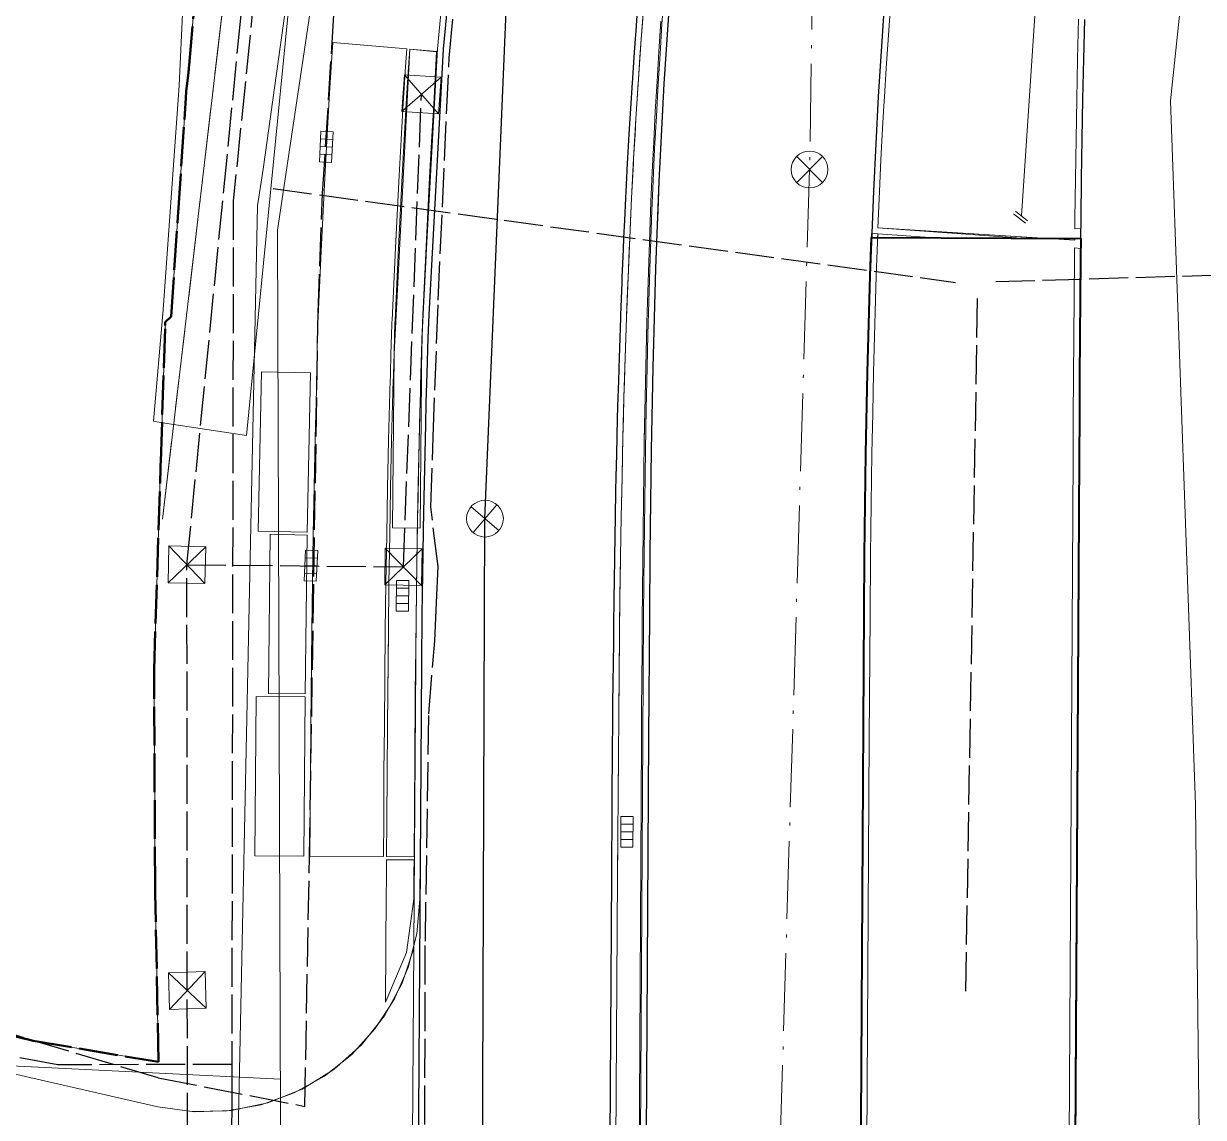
# Model space of a CAD drawing. Header units: metres. Extents: x 105014 to 106600, y 111320 to 118425.
# Drawn here: x 105880.33 to 105918.86, y 115381.66 to 115417.36 of the extents above; entities that cross this region are included whole.
import ezdxf

# ---------------------------------------------------------------- set-up
doc = ezdxf.new("R2010")
doc.units = ezdxf.units.M
doc.linetypes.add('DASHDOT', pattern=[3.556, 2.54, -0.508, 0, -0.508])
doc.linetypes.add('DASHED', pattern=[1.524, 1.27, -0.254])
for name, color, linetype, lineweight in [('00-BASE-LIMITE', 7, 'DASHED', 50), ('00-BASE-UE', 42, 'DASHED', 25), ('10-PAV-BOCACALLE', 9, 'CONTINUOUS', 13), ('10-PAV-CALZADA-BRT', 12, 'CONTINUOUS', 30), ('10-PAV-CALZADA-MIXTA', 8, 'CONTINUOUS', 30), ('10-PAV-CICLORUTA', 76, 'CONTINUOUS', 18), ('10-PAV-ESTACION-TM', 1, 'CONTINUOUS', 40), ('10-PAV-SARDINEL', 252, 'CONTINUOUS', 13), ('20-EP-ZONA-DURA', 253, 'CONTINUOUS', 13), ('20-EP-ZONA-VERDE', 84, 'CONTINUOUS', 13), ('30-RED-ENEL-NODOS', 11, 'CONTINUOUS', 13), ('30-RED-ENEL-PROY', 1, 'DASHED', 25), ('30-RED-ETB-EXIST', 145, 'CONTINUOUS', 13), ('30-RED-ETB-PROY', 5, 'DASHED', 25), ('30-RED-VANTI-EXIST', 52, 'CONTINUOUS', 13), ('30-RED-VANTI-PROY', 2, 'DASHED', 25), ('30-RED-VANTI-RETIRO', 8, 'DASHDOT', 13), ('35-RH-ACUE-DOMICILIARIA', 152, 'CONTINUOUS', 9), ('35-RH-ACUE-MENOR-EXIST', 151, 'CONTINUOUS', 13), ('35-RH-ACUE-MENOR-PROY', 5, 'DASHED', 25), ('35-RH-PLUV-COLECTOR', 96, 'CONTINUOUS', 30), ('35-RH-PLUV-NODOS', 94, 'CONTINUOUS', 13), ('35-RH-PLUV-RETIRO', 8, 'DASHDOT', 13), ('35-RH-SUDS-ZONAS', 92, 'CONTINUOUS', 20), ('60-PREDIAL-LOTE', 42, 'CONTINUOUS', 13)]:
    doc.layers.add(name, color=color, linetype=linetype, lineweight=lineweight)

# ---------------------------------------------------------------- blocks, each defined once
blk = doc.blocks.new('CAJA_ENEL')
for p, q in [((-0.6, -0.6), (0.6, 0.6)), ((-0.6, 0.6), (0.6, -0.6))]:
    blk.add_line(p, q)
blk.add_lwpolyline([(-0.6, -0.6), (0.6, -0.6), (0.6, 0.6), (-0.6, 0.6)], close=True)
blk = doc.blocks.new('SUMIDERO')
for p, q in [((-0.25, -0.2), (-0.25, 0.2)), ((0, -0.2), (0, 0.2)), ((0.25, -0.2), (0.25, 0.2))]:
    blk.add_line(p, q)
blk.add_lwpolyline([(-0.5, -0.2), (0.5, -0.2), (0.5, 0.2), (-0.5, 0.2)], close=True)
blk = doc.blocks.new('POZO_PLUV')
for p, q in [((-0.42, -0.42), (0.42, 0.42)), ((-0.42, 0.42), (0.42, -0.42))]:
    blk.add_line(p, q)
blk.add_circle((0, 0), 0.6)

msp = doc.modelspace()

# ---------------------------------------------------------------- linework, layer by layer
at = {"layer": '00-BASE-LIMITE'}
msp.add_lwpolyline([(105875.2951, 115385.4061), (105880.5207, 115384.1885), (105880.6499, 115384.1583), (105884.7363, 115383.4647), (105884.6341, 115388.9701), (105884.6339, 115388.9779), (105884.6313, 115389.1166), (105884.6293, 115389.2207), (105884.5937, 115395.9819), (105884.5931, 115396.1307), (105884.593, 115396.1341), (105884.5923, 115396.2521), (105884.8063, 115402.8605), (105884.8069, 115402.8775), (105884.8083, 115402.9199), (105884.8089, 115402.9389), (105884.8135, 115403.0777), (105884.957, 115407.509), (105884.9575, 115407.5259), (105884.9603, 115407.6111), (105885.1489, 115407.8015), (105885.3691, 115411.0671), (105885.3773, 115411.1883), (105885.6303, 115414.9405), (105885.6437, 115415.1409), (105885.7165, 115415.7631), (105885.7176, 115415.7728), (105885.7184, 115415.7802), (105885.7187, 115415.7827), (105885.7191, 115415.7867), (105885.7235, 115415.8241), (105885.7259, 115415.8287), (105885.7327, 115415.9109), (105885.7405, 115416.0017), (105886.3933, 115423.7754)], dxfattribs=at)
at = {"layer": '00-BASE-UE'}
msp.add_lwpolyline([(105875.2951, 115385.4061), (105880.5207, 115384.1885), (105880.6499, 115384.1583), (105884.7363, 115383.4647), (105884.6341, 115388.9701), (105884.6339, 115388.9779), (105884.6313, 115389.1167), (105884.6293, 115389.2207), (105884.5937, 115395.9819), (105884.5931, 115396.1307), (105884.5931, 115396.1341), (105884.5923, 115396.2521), (105884.8063, 115402.8605), (105884.8069, 115402.8775), (105884.8083, 115402.9199), (105884.8089, 115402.9389), (105884.8135, 115403.0777), (105884.9571, 115407.5091), (105884.9575, 115407.5259), (105884.9603, 115407.6111), (105885.1489, 115407.8015), (105885.3691, 115411.0671), (105885.3773, 115411.1883), (105885.6303, 115414.9405), (105885.6437, 115415.1409), (105885.7165, 115415.7631), (105885.7177, 115415.7729), (105885.7187, 115415.7815), (105885.7191, 115415.7867), (105885.7235, 115415.8241), (105885.7259, 115415.8287), (105885.7327, 115415.9109), (105885.7405, 115416.0017), (105886.3933, 115423.7755)], dxfattribs=at)
at = {"layer": '10-PAV-BOCACALLE'}
msp.add_lwpolyline([(105875.0185, 115384.2214), (105884.7173, 115382.0057), (105885.8424, 115381.8433), (105886.9789, 115381.8652), (105888.0968, 115382.0708), (105889.1668, 115382.4545), (105890.1605, 115383.0064), (105891.0519, 115383.7119), (105891.8172, 115384.5523), (105892.4365, 115385.5055), (105892.8934, 115386.5463), (105893.1757, 115387.6474), (105893.2761, 115388.7797), (105893.2773, 115388.9421), (105893.2905, 115390.8998), (105893.3027, 115392.7153), (105893.3141, 115394.2029), (105893.3201, 115394.9467), (105893.3216, 115395.1273), (105893.3219, 115395.1641), (105893.3361, 115396.6617), (105893.3527, 115398.0834), (105893.1303, 115365.5034)], dxfattribs=at)
at = {"layer": '10-PAV-CALZADA-BRT'}
for points in [[(105914.7154, 115450.1905), (105912.2142, 115441.4661), (105910.2982, 115432.5947), (105908.9761, 115423.6157), (105908.6865, 115420.8119), (105908.4319, 115417.7765), (105908.2457, 115414.9805), (105908.0865, 115411.8917), (105907.9797, 115409.1339), (105907.8913, 115405.9701), (105907.8401, 115403.3289), (105907.7973, 115400.0159), (105907.7801, 115398.0259), (105907.7541, 115394.0309), (105907.0287, 115269.0051)], [(105900.0287, 115269.0457), (105900.7541, 115394.0717), (105900.7803, 115398.0765), (105900.7977, 115400.0865), (105900.8411, 115403.4395), (105900.8931, 115406.1307), (105900.9835, 115409.3643), (105901.0933, 115412.2023), (105901.2577, 115415.3909), (105901.4513, 115418.2965), (105901.7167, 115421.4615), (105902.0209, 115424.4047), (105903.5739, 115434.7275), (105905.8732, 115444.91)], [(105913.8109, 115231.4601), (105914.8075, 115403.2329), (105914.8151, 115404.5235), (105914.8231, 115405.8149), (105914.8321, 115407.1095), (105914.8423, 115408.4039), (105914.8545, 115409.6997), (105914.8687, 115410.9967), (105914.8859, 115412.2947), (105914.9061, 115413.5939), (105914.9299, 115414.8943), (105914.9579, 115416.1959), (105914.9903, 115417.4987)]]:
    msp.add_lwpolyline(points, dxfattribs=at)
at = {"layer": '10-PAV-CALZADA-MIXTA'}
for points in [[(105893.1303, 115365.5034), (105893.3527, 115398.0834), (105893.3609, 115398.7083), (105893.3628, 115398.8479), (105893.3631, 115398.8645), (105893.3636, 115398.902), (105893.3637, 115398.9095), (105893.3645, 115398.9581), (105893.3653, 115399.0061), (105893.3659, 115399.0535), (105893.3667, 115399.1001), (105893.3675, 115399.1461), (105893.3681, 115399.1913), (105893.3689, 115399.2359), (105893.3695, 115399.2799), (105893.3703, 115399.3231), (105893.3709, 115399.3657), (105893.3715, 115399.4077), (105893.3721, 115399.4491), (105893.3729, 115399.4897), (105893.3735, 115399.5297), (105893.3741, 115399.5693), (105893.3747, 115399.6081), (105893.3753, 115399.6463), (105893.3759, 115399.6837), (105893.3765, 115399.7207), (105893.3771, 115399.7571), (105893.3777, 115399.7929), (105893.3781, 115399.8281), (105893.3787, 115399.8627), (105893.3793, 115399.8969), (105893.3799, 115399.9303), (105893.3803, 115399.9633), (105893.3809, 115399.9955), (105893.3813, 115400.0273), (105893.3819, 115400.0587), (105893.3823, 115400.0895), (105893.3829, 115400.1197), (105893.3833, 115400.1493), (105893.3837, 115400.1783), (105893.3843, 115400.2071), (105893.3847, 115400.2351), (105893.3851, 115400.2627), (105893.3855, 115400.2899), (105893.3859, 115400.3165), (105893.3863, 115400.3427), (105893.3867, 115400.3683), (105893.3871, 115400.3935), (105893.3875, 115400.4181), (105893.3879, 115400.4423), (105893.3883, 115400.4661), (105893.3887, 115400.4895), (105893.3891, 115400.5123), (105893.3893, 115400.5347), (105893.3897, 115400.5567), (105893.3901, 115400.5783), (105893.3905, 115400.5995), (105893.3907, 115400.6201), (105893.3911, 115400.6405), (105893.3915, 115400.6603), (105893.3917, 115400.6799), (105893.3921, 115400.6989), (105893.3923, 115400.7177), (105893.3927, 115400.7359), (105893.3929, 115400.7539), (105893.3931, 115400.7715), (105893.3935, 115400.7887), (105893.3937, 115400.8055), (105893.3939, 115400.8219), (105893.3943, 115400.8381), (105893.3945, 115400.8539), (105893.3947, 115400.8693), (105893.3951, 115400.8845), (105893.3953, 115400.8993), (105893.3955, 115400.9137), (105893.3957, 115400.9279), (105893.3959, 115400.9417), (105893.3961, 115400.9551), (105893.3963, 115400.9685), (105893.3965, 115400.9813), (105893.3967, 115400.9941), (105893.3969, 115401.0063), (105893.3973, 115401.0185), (105893.3973, 115401.0303), (105893.3975, 115401.0419), (105893.3977, 115401.0531), (105893.3979, 115401.0641), (105893.3981, 115401.0751), (105893.3983, 115401.0855), (105893.3985, 115401.0959), (105893.3987, 115401.1061), (105893.3987, 115401.1159), (105893.3989, 115401.1255), (105893.3991, 115401.1349), (105893.3993, 115401.1441), (105893.3995, 115401.1531), (105893.3995, 115401.1621), (105893.3999, 115401.1791), (105893.4002, 115401.1955), (105893.4004, 115401.2111), (105893.4006, 115401.2263), (105893.4008, 115401.2407), (105893.401, 115401.2549), (105893.4012, 115401.2683), (105893.4015, 115401.2813), (105893.4017, 115401.2939), (105893.4019, 115401.3063), (105893.4021, 115401.3183), (105893.4023, 115401.3301), (105893.4025, 115401.3417), (105893.4029, 115401.3643), (105893.4032, 115401.3813), (105893.4037, 115401.4091), (105893.4661, 115404.2743), (105893.4849, 115404.9919), (105893.5117, 115405.9373), (105893.5463, 115407.1005), (105893.5745, 115407.8483), (105894.0487, 115416.5213), (105894.8695, 115425.1667)], [(105900.3873, 115417.9613), (105900.3236, 115417.1188), (105900.3047, 115416.8619), (105900.2634, 115416.276), (105900.2146, 115415.5641), (105900.206, 115415.433), (105900.1523, 115414.5897), (105900.1323, 115414.2657), (105900.1017, 115413.7463), (105900.0573, 115412.9669), (105900.0486, 115412.8068), (105899.9995, 115411.8671), (105899.9894, 115411.6679), (105899.954, 115410.9272), (105899.9283, 115410.3683), (105899.9118, 115409.9871), (105899.8734, 115409.0687), (105899.8673, 115408.9126), (105899.8267, 115407.838), (105899.8242, 115407.7687), (105899.79, 115406.7632), (105899.7805, 115406.4685), (105899.7568, 115405.6883), (105899.7418, 115405.1683), (105899.7237, 115404.4939), (105899.7078, 115403.8677), (105899.6944, 115403.2993), (105899.6782, 115402.5671), (105899.6687, 115402.1047), (105899.6528, 115401.2665), (105899.641, 115400.6113), (105899.6304, 115399.9659), (105899.6174, 115399.1178), (105899.611, 115398.6651), (105899.5976, 115397.6243), (105899.5945, 115397.3643), (105899.5826, 115396.2802), (105899.5805, 115396.0635), (105899.57, 115394.9361), (105899.5686, 115394.7625), (105899.5583, 115393.4617), (105899.5492, 115392.2476), (105899.5486, 115392.1609), (105899.54, 115390.8599), (105899.5378, 115390.5341), (105899.5313, 115389.5591), (105898.8606, 115282.6539)]]:
    msp.add_lwpolyline(points, dxfattribs=at)
at = {"layer": '10-PAV-CICLORUTA'}
msp.add_lwpolyline([(105892.8479, 115416.5375), (105892.8063, 115415.9459), (105892.7305, 115414.7633), (105892.6605, 115413.5815), (105892.5953, 115412.4001), (105892.4763, 115410.0397), (105892.3655, 115407.6827), (105892.3621, 115407.6091), (105892.3605, 115407.5723), (105892.3589, 115407.5411), (105892.3491, 115407.2101), (105892.3301, 115406.5721), (105892.3111, 115405.9343), (105892.3017, 115405.6155), (105892.2969, 115405.4559), (105892.2945, 115405.3763), (105892.2933, 115405.3273), (105892.2533, 115403.7649), (105892.2193, 115402.2055), (105892.1905, 115400.6489), (105892.1663, 115399.0953), (105892.1461, 115397.5447), (105892.1155, 115394.4521), (105892.1033, 115392.9091), (105892.0929, 115391.3723), (105892.0851, 115390.1689), (105889.6851, 115390.1845), (105889.6929, 115391.3887), (105889.7035, 115392.9273), (105889.7155, 115394.4743), (105889.7463, 115397.5765), (105889.7665, 115399.1333), (105889.7909, 115400.6941), (105889.8199, 115402.2589), (105889.8541, 115403.8275), (105889.8943, 115405.4001), (105889.8949, 115405.4247), (105889.8953, 115405.4429), (105889.8973, 115405.5347), (105889.9009, 115405.6975), (105889.9079, 115406.0231), (105889.9217, 115406.6745), (105889.9357, 115407.3259), (105889.9427, 115407.6515), (105889.9495, 115407.7997), (105890.0605, 115410.1619), (105890.1803, 115412.5355), (105890.2459, 115413.7263), (105890.3165, 115414.9195), (105890.3935, 115416.1155), (105890.4371, 115416.7405), (105892.8479, 115416.5375)], close=True, dxfattribs=at)
at = {"layer": '10-PAV-ESTACION-TM'}
msp.add_lwpolyline([(105913.9229, 115250.7441), (105907.024, 115250.7839), (105906.9229, 115250.7845), (105907.0057, 115252.779), (105907.0011, 115253.4905), (105906.9873, 115259.0227), (105906.9955, 115262.3445), (105907.0287, 115269.0051), (105907.5099, 115351.9379), (105907.7973, 115400.0159), (105907.8401, 115403.3289), (105907.8913, 115405.9701), (105907.9797, 115409.1339), (105908.0239, 115410.3752), (105914.8615, 115410.3412), (105914.8545, 115409.6997), (105914.8423, 115408.4039), (105914.8321, 115407.1095), (105914.8231, 115405.8149), (105914.8151, 115404.5235), (105914.8075, 115403.2329), (105914.0795, 115277.7651), (105913.9229, 115250.7441)], close=True, dxfattribs=at)
at = {"layer": '10-PAV-SARDINEL'}
for points in [[(105892.9303, 115365.5048), (105893.1527, 115398.0854), (105893.1609, 115398.711), (105893.1628, 115398.8511), (105893.1631, 115398.8677), (105893.1636, 115398.9047), (105893.1637, 115398.9125), (105893.1645, 115398.9614), (105893.1653, 115399.009), (105893.1659, 115399.0565), (105893.1667, 115399.1036), (105893.1675, 115399.1492), (105893.1681, 115399.1945), (105893.1689, 115399.2391), (105893.1695, 115399.2831), (105893.1703, 115399.3264), (105893.1709, 115399.3686), (105893.1715, 115399.4106), (105893.1721, 115399.4525), (105893.1729, 115399.4932), (105893.1735, 115399.5327), (105893.1741, 115399.5724), (105893.1747, 115399.6112), (105893.1753, 115399.6495), (105893.1759, 115399.6869), (105893.1765, 115399.724), (105893.1771, 115399.7605), (105893.1777, 115399.7958), (105893.1781, 115399.831), (105893.1787, 115399.8662), (105893.1793, 115399.9005), (105893.1799, 115399.9333), (105893.1803, 115399.9664), (105893.1809, 115399.9986), (105893.1813, 115400.0305), (105893.1819, 115400.0619), (105893.1823, 115400.0928), (105893.1829, 115400.1231), (105893.1833, 115400.1521), (105893.1837, 115400.1818), (105893.1843, 115400.2107), (105893.1847, 115400.238), (105893.1851, 115400.2656), (105893.1855, 115400.2929), (105893.1859, 115400.3196), (105893.1863, 115400.3458), (105893.1867, 115400.3715), (105893.1871, 115400.3968), (105893.1875, 115400.4214), (105893.1879, 115400.4457), (105893.1883, 115400.4695), (105893.1887, 115400.493), (105893.1891, 115400.515), (105893.1893, 115400.5374), (105893.1897, 115400.5604), (105893.1901, 115400.5821), (105893.1905, 115400.6024), (105893.1907, 115400.623), (105893.1911, 115400.6445), (105893.1915, 115400.6633), (105893.1917, 115400.683), (105893.1921, 115400.7021), (105893.1923, 115400.721), (105893.1927, 115400.7394), (105893.1929, 115400.7562), (105893.1932, 115400.775), (105893.1935, 115400.7922), (105893.1937, 115400.8079), (105893.194, 115400.8256), (105893.1943, 115400.8418), (105893.1945, 115400.8565), (105893.1948, 115400.8733), (105893.1951, 115400.8885), (105893.1953, 115400.9021), (105893.1955, 115400.9165), (105893.1957, 115400.9308), (105893.1959, 115400.9447), (105893.1961, 115400.9581), (105893.1963, 115400.9716), (105893.1965, 115400.9844), (105893.1967, 115400.9973), (105893.197, 115401.0113), (105893.1973, 115401.0221), (105893.1973, 115401.032), (105893.1975, 115401.0454), (105893.1977, 115401.0567), (105893.1979, 115401.0677), (105893.1981, 115401.0788), (105893.1983, 115401.0893), (105893.1985, 115401.0998), (105893.1987, 115401.11), (105893.1987, 115401.118), (105893.1989, 115401.1298), (105893.1991, 115401.1392), (105893.1993, 115401.1485), (105893.1995, 115401.1575), (105893.1995, 115401.1621), (105893.1996, 115401.1668), (105893.2, 115401.1833), (105893.2002, 115401.1987), (105893.2004, 115401.2137), (105893.2006, 115401.229), (105893.2008, 115401.2435), (105893.201, 115401.2578), (105893.2013, 115401.2721), (105893.2016, 115401.2852), (105893.2017, 115401.2971), (105893.2019, 115401.3096), (105893.2021, 115401.3217), (105893.2023, 115401.3335), (105893.2025, 115401.3452), (105893.2029, 115401.3678), (105893.2032, 115401.3849), (105893.2037, 115401.4131), (105893.2662, 115404.2791), (105893.285, 115404.9974), (105893.3118, 115405.9431), (105893.3464, 115407.1072), (105893.3747, 115407.8575), (105893.849, 115416.5322), (105893.8496, 115416.5402), (105894.6704, 115425.1856)], [(105894.8695, 115425.1667), (105894.0487, 115416.5213), (105893.5745, 115407.8483), (105893.5463, 115407.1005), (105893.5117, 115405.9373), (105893.4849, 115404.9919), (105893.4661, 115404.2743), (105893.4037, 115401.4091), (105893.4032, 115401.3813), (105893.4029, 115401.3643), (105893.4025, 115401.3417), (105893.4023, 115401.3301), (105893.4021, 115401.3183), (105893.4019, 115401.3063), (105893.4017, 115401.2939), (105893.4015, 115401.2813), (105893.4012, 115401.2683), (105893.401, 115401.2549), (105893.4008, 115401.2407), (105893.4006, 115401.2263), (105893.4004, 115401.2111), (105893.4002, 115401.1955), (105893.3999, 115401.1791), (105893.3995, 115401.1621), (105893.3995, 115401.1531), (105893.3993, 115401.1441), (105893.3991, 115401.1349), (105893.3989, 115401.1255), (105893.3987, 115401.1159), (105893.3987, 115401.1061), (105893.3985, 115401.0959), (105893.3983, 115401.0855), (105893.3981, 115401.0751), (105893.3979, 115401.0641), (105893.3977, 115401.0531), (105893.3975, 115401.0419), (105893.3973, 115401.0303), (105893.3973, 115401.0185), (105893.3969, 115401.0063), (105893.3967, 115400.9941), (105893.3965, 115400.9813), (105893.3963, 115400.9685), (105893.3961, 115400.9551), (105893.3959, 115400.9417), (105893.3957, 115400.9279), (105893.3955, 115400.9137), (105893.3953, 115400.8993), (105893.3951, 115400.8845), (105893.3947, 115400.8693), (105893.3945, 115400.8539), (105893.3943, 115400.8381), (105893.3939, 115400.8219), (105893.3937, 115400.8055), (105893.3935, 115400.7887), (105893.3931, 115400.7715), (105893.3929, 115400.7539), (105893.3927, 115400.7359), (105893.3923, 115400.7177), (105893.3921, 115400.6989), (105893.3917, 115400.6799), (105893.3915, 115400.6603), (105893.3911, 115400.6405), (105893.3907, 115400.6201), (105893.3905, 115400.5995), (105893.3901, 115400.5783), (105893.3897, 115400.5567), (105893.3893, 115400.5347), (105893.3891, 115400.5123), (105893.3887, 115400.4895), (105893.3883, 115400.4661), (105893.3879, 115400.4423), (105893.3875, 115400.4181), (105893.3871, 115400.3935), (105893.3867, 115400.3683), (105893.3863, 115400.3427), (105893.3859, 115400.3165), (105893.3855, 115400.2899), (105893.3851, 115400.2627), (105893.3847, 115400.2351), (105893.3843, 115400.2071), (105893.3837, 115400.1783), (105893.3833, 115400.1493), (105893.3829, 115400.1197), (105893.3823, 115400.0895), (105893.3819, 115400.0587), (105893.3813, 115400.0273), (105893.3809, 115399.9955), (105893.3803, 115399.9633), (105893.3799, 115399.9303), (105893.3793, 115399.8969), (105893.3787, 115399.8627), (105893.3781, 115399.8281), (105893.3777, 115399.7929), (105893.3771, 115399.7571), (105893.3765, 115399.7207), (105893.3759, 115399.6837), (105893.3753, 115399.6463), (105893.3747, 115399.6081), (105893.3741, 115399.5693), (105893.3735, 115399.5297), (105893.3729, 115399.4897), (105893.3721, 115399.4491), (105893.3715, 115399.4077), (105893.3709, 115399.3657), (105893.3703, 115399.3231), (105893.3695, 115399.2799), (105893.3689, 115399.2359), (105893.3681, 115399.1913), (105893.3675, 115399.1461), (105893.3667, 115399.1001), (105893.3659, 115399.0535), (105893.3653, 115399.0061), (105893.3645, 115398.9581), (105893.3637, 115398.9095), (105893.3636, 115398.902), (105893.3631, 115398.8645), (105893.3628, 115398.8479), (105893.3609, 115398.7083), (105893.3527, 115398.0834), (105893.1303, 115365.5034)], [(105899.8287, 115269.0469), (105900.5541, 115394.073), (105900.5803, 115398.078), (105900.5977, 115400.0885), (105900.617, 115401.7656), (105900.6411, 115403.4427), (105900.6647, 115404.789), (105900.6932, 115406.1353), (105900.7197, 115407.214), (105900.7499, 115408.2925), (105900.7836, 115409.371), (105900.8166, 115410.3178), (105900.8533, 115411.2645), (105900.8935, 115412.2112), (105900.9433, 115413.2752), (105900.9981, 115414.3391), (105901.0581, 115415.4027), (105901.1176, 115416.3726), (105901.1822, 115417.3421), (105901.2519, 115418.3114)], [(105901.4513, 115418.2965), (105901.3817, 115417.3283), (105901.3172, 115416.3598), (105901.2577, 115415.3909), (105901.1978, 115414.3283), (105901.143, 115413.2654), (105901.0933, 115412.2023), (105901.0531, 115411.2564), (105901.0165, 115410.3104), (105900.9835, 115409.3643), (105900.9498, 115408.2865), (105900.9196, 115407.2087), (105900.8931, 115406.1307), (105900.8647, 115404.7851), (105900.8411, 115403.4395), (105900.817, 115401.763), (105900.7977, 115400.0865), (105900.7803, 115398.0765), (105900.7541, 115394.0717), (105900.0287, 115269.0457)], [(105898.8606, 115282.6539), (105899.5313, 115389.5591), (105899.5378, 115390.5341), (105899.54, 115390.8599), (105899.5486, 115392.1609), (105899.5492, 115392.2476), (105899.5583, 115393.4617), (105899.5686, 115394.7625), (105899.57, 115394.9361), (105899.5805, 115396.0635), (105899.5826, 115396.2802), (105899.5945, 115397.3643), (105899.5976, 115397.6243), (105899.611, 115398.6651), (105899.6174, 115399.1178), (105899.6304, 115399.9659), (105899.641, 115400.6113), (105899.6528, 115401.2665), (105899.6687, 115402.1047), (105899.6782, 115402.5671), (105899.6944, 115403.2993), (105899.7078, 115403.8677), (105899.7237, 115404.4939), (105899.7418, 115405.1683), (105899.7568, 115405.6883), (105899.7805, 115406.4685), (105899.79, 115406.7632), (105899.8242, 115407.7687), (105899.8267, 115407.838), (105899.8673, 115408.9126), (105899.8734, 115409.0687), (105899.9118, 115409.9871), (105899.9283, 115410.3683), (105899.954, 115410.9272), (105899.9894, 115411.6679), (105899.9995, 115411.8671), (105900.0486, 115412.8068), (105900.0573, 115412.9669), (105900.1017, 115413.7463), (105900.1323, 115414.2657), (105900.1523, 115414.5897), (105900.206, 115415.433), (105900.2146, 115415.5641), (105900.2634, 115416.276), (105900.3047, 115416.8619), (105900.3236, 115417.1188), (105900.3873, 115417.9613)], [(105900.5867, 115417.946), (105900.5231, 115417.1039), (105900.5042, 115416.8475), (105900.4629, 115416.2621), (105900.4142, 115415.5507), (105900.4056, 115415.4201), (105900.3519, 115414.5772), (105900.332, 115414.2537), (105900.3014, 115413.7347), (105900.257, 115412.9558), (105900.2483, 115412.7962), (105900.1992, 115411.8569), (105900.1892, 115411.6581), (105900.1538, 115410.9179), (105900.1281, 115410.3594), (105900.1116, 115409.9786), (105900.0732, 115409.0606), (105900.0672, 115408.9049), (105900.0266, 115407.8306), (105900.0241, 115407.7617), (105899.9899, 115406.7566), (105899.9804, 115406.4623), (105899.9567, 115405.6824), (105899.9417, 115405.1627), (105899.9236, 115404.4887), (105899.9077, 115403.8628), (105899.8944, 115403.2948), (105899.8782, 115402.5629), (105899.8687, 115402.1008), (105899.8528, 115401.2628), (105899.841, 115400.6079), (105899.8304, 115399.9627), (105899.8174, 115399.1149), (105899.811, 115398.6624), (105899.7976, 115397.6218), (105899.7945, 115397.362), (105899.7826, 115396.2782), (105899.7805, 115396.0616), (105899.77, 115394.9344), (105899.7686, 115394.7609), (105899.7583, 115393.4602), (105899.7492, 115392.2462), (105899.7486, 115392.1596), (105899.74, 115390.8586), (105899.7378, 115390.5328), (105899.7313, 115389.5578), (105899.0606, 115282.6526)], [(105907.0287, 115269.0051), (105907.7541, 115394.0309), (105907.7801, 115398.0259), (105907.7973, 115400.0159), (105907.8163, 115401.6724), (105907.8401, 115403.3289), (105907.8633, 115404.6495), (105907.8913, 115405.9701), (105907.9315, 115407.5521), (105907.9797, 115409.1339), (105908.0292, 115410.513), (105908.2289, 115410.4985), (105908.1796, 115409.1273), (105908.1314, 115407.5465), (105908.0913, 115405.9655), (105908.0633, 115404.6457), (105908.0401, 115403.3257), (105908.0163, 115401.6698), (105907.9973, 115400.0139), (105907.9801, 115398.0244), (105907.9541, 115394.0297), (105907.2287, 115269.004)]]:
    msp.add_lwpolyline(points, dxfattribs=at)
msp.add_lwpolyline([(105914.8075, 115403.2329), (105913.9228, 115250.7441), (105913.7228, 115250.7453), (105914.6075, 115403.2341), (105914.6151, 115404.5247), (105914.6231, 115405.8162), (105914.6321, 115407.111), (105914.6423, 115408.4057), (105914.6545, 115409.7018), (105914.6581, 115410.0349), (105914.858, 115410.0205), (105914.8545, 115409.6997), (105914.8423, 115408.4039), (105914.8321, 115407.1095), (105914.8231, 115405.8149), (105914.8151, 115404.5235), (105914.8075, 115403.2329)], close=True, dxfattribs=at)
at = {"layer": '20-EP-ZONA-DURA'}
for points in [[(105894.667, 115425.1494), (105893.8496, 115416.5402), (105893.849, 115416.5322), (105893.8437, 115416.4537), (105892.9475, 115416.5291), (105892.9061, 115415.9391), (105892.8303, 115414.7571), (105892.7603, 115413.5757), (105892.6953, 115412.3949), (105892.5763, 115410.0349), (105892.4655, 115407.6781), (105892.4621, 115407.6045), (105892.4603, 115407.5677), (105892.4595, 115407.5493), (105892.4591, 115407.5407), (105892.4585, 115407.5257), (105892.4491, 115407.2071), (105892.4301, 115406.5693), (105892.4111, 115405.9313), (105892.4015, 115405.6125), (105892.3967, 115405.4529), (105892.3945, 115405.3735), (105892.3931, 115405.3247), (105892.3533, 115403.7625), (105892.3193, 115402.2035), (105892.2905, 115400.6473), (105892.2663, 115399.0939), (105892.2461, 115397.5435), (105892.2374, 115396.6742), (105892.2353, 115396.5734), (105892.2153, 115394.4513), (105892.2035, 115392.9083), (105892.1927, 115391.3715), (105892.1851, 115390.1683), (105893.0851, 115390.1625), (105893.0951, 115391.7171), (105893.1075, 115393.4795), (105893.1225, 115395.2499), (105893.137, 115396.5578), (105893.1381, 115396.656), (105893.1468, 115397.2155), (105893.0783, 115387.1788), (105892.6925, 115386.0323), (105892.115, 115384.9694), (105891.3632, 115384.0217), (105890.4595, 115383.2177), (105889.4308, 115382.5812), (105888.3079, 115382.1314), (105887.1244, 115381.8815), (105885.9154, 115381.8392), (105884.7173, 115382.0057), (105875.0184, 115384.2214)], [(105875.2951, 115385.4061), (105880.5207, 115384.1885), (105880.6499, 115384.1583), (105884.7363, 115383.4647), (105884.6341, 115388.9701), (105884.6339, 115388.9779), (105884.6313, 115389.1166), (105884.6293, 115389.2207), (105884.5937, 115395.9819), (105884.5931, 115396.1307), (105884.593, 115396.1341), (105884.5923, 115396.2521), (105884.8063, 115402.8605), (105884.8069, 115402.8775), (105884.8083, 115402.9199), (105884.8089, 115402.9389), (105884.8135, 115403.0777), (105884.957, 115407.509), (105884.9575, 115407.5259), (105884.9603, 115407.6111), (105885.1489, 115407.8015), (105885.3691, 115411.0671), (105885.3773, 115411.1883), (105885.6303, 115414.9405), (105885.6437, 115415.1409), (105885.7165, 115415.7631), (105885.7176, 115415.7728), (105885.7186, 115415.7815), (105885.7191, 115415.7867), (105885.7235, 115415.8241), (105885.7259, 115415.8287), (105885.7327, 115415.9109), (105885.7405, 115416.0017), (105886.3933, 115423.7754)], [(105901.2519, 115418.3114), (105901.1822, 115417.3421), (105901.1176, 115416.3726), (105901.0581, 115415.4027), (105900.9981, 115414.3391), (105900.9433, 115413.2752), (105900.8935, 115412.2112), (105900.8533, 115411.2645), (105900.8166, 115410.3178), (105900.7836, 115409.371), (105900.7499, 115408.2925), (105900.7197, 115407.214), (105900.6932, 115406.1353), (105900.6647, 115404.789), (105900.6411, 115403.4427), (105900.617, 115401.7656), (105900.5977, 115400.0885), (105900.5803, 115398.078), (105900.5541, 115394.073), (105899.8287, 115269.0469)], [(105914.7904, 115417.5041), (105914.758, 115416.2006), (105914.7299, 115414.8983), (105914.7061, 115413.5973), (105914.6859, 115412.2976), (105914.6687, 115410.9991), (105914.665, 115410.6582), (105914.8651, 115410.6689), (105914.8615, 115410.3412), (105914.6615, 115410.3434), (105914.6609, 115410.2894), (105908.2372, 115410.6985), (105908.2372, 115410.6985), (105908.2863, 115411.8829), (105908.3344, 115412.9118), (105908.3875, 115413.9404), (105908.4289, 115414.6758), (105908.4454, 115414.9688), (105908.5025, 115415.9001), (105908.5645, 115416.831), (105908.6314, 115417.7616)], [(105899.8235, 115269.0095), (105900.5129, 115393.9881), (105900.5183, 115394.9561), (105900.5239, 115395.9247), (105900.5299, 115396.8941), (105900.5367, 115397.8643), (105900.5443, 115398.8373), (105900.5529, 115399.8095), (105900.5629, 115400.7825), (105900.5743, 115401.7563), (105900.5875, 115402.7311), (105900.6027, 115403.7065), (105900.613, 115404.2859), (105900.6131, 115404.2893), (105900.6201, 115404.6827), (105900.6401, 115405.6597), (105900.6625, 115406.6375), (105900.6877, 115407.6161), (105900.7161, 115408.5953), (105900.7477, 115409.5755), (105900.7831, 115410.5561), (105900.8219, 115411.5375), (105900.8649, 115412.5195), (105900.9119, 115413.5023), (105900.9635, 115414.4855), (105901.0197, 115415.4695), (105901.0809, 115416.4539), (105901.1471, 115417.4387)]]:
    msp.add_lwpolyline(points, dxfattribs=at)
for points in [[(105889.9079, 115406.0231), (105889.9009, 115405.6975), (105889.8973, 115405.5347), (105889.8953, 115405.4429), (105889.8949, 115405.4247), (105889.8943, 115405.4001), (105889.8541, 115403.8275), (105889.8199, 115402.2589), (105889.7909, 115400.6941), (105889.7665, 115399.1333), (105889.7463, 115397.5765), (105889.7155, 115394.4743), (105889.7035, 115392.9273), (105889.6929, 115391.3887), (105889.6851, 115390.1845), (105892.0851, 115390.1689), (105892.0929, 115391.3723), (105892.1033, 115392.9091), (105892.1155, 115394.4521), (105892.1461, 115397.5447), (105892.1663, 115399.0953), (105892.1905, 115400.6489), (105892.2193, 115402.2055), (105892.2533, 115403.7649), (105892.2933, 115405.3273), (105892.2945, 115405.3763), (105892.2969, 115405.4559), (105892.3017, 115405.6155), (105892.3111, 115405.9343), (105892.3301, 115406.5721), (105892.3491, 115407.2101), (105892.3589, 115407.5411), (105892.3605, 115407.5723), (105892.3621, 115407.6091), (105892.3655, 115407.6827), (105892.4763, 115410.0397), (105892.5953, 115412.4001), (105892.6605, 115413.5815), (105892.7305, 115414.7633), (105892.8063, 115415.9459), (105892.8479, 115416.5375), (105890.4371, 115416.7405), (105890.3935, 115416.1155), (105890.3165, 115414.9195), (105890.2459, 115413.7263), (105890.1803, 115412.5355), (105890.0605, 115410.1619), (105889.9495, 115407.7997), (105889.9427, 115407.6515), (105889.9357, 115407.3259), (105889.9217, 115406.6745), (105889.9079, 115406.0231)], [(105908.2372, 115410.6985), (105913.7617, 115410.3467), (105913.0682, 115410.3501), (105908.2372, 115410.6985)], [(105908.2289, 115410.4985), (105910.081, 115410.365), (105908.2244, 115410.3742), (105908.2289, 115410.4985)], [(105889.7065, 115405.9605), (105888.1067, 115405.9953), (105887.9933, 115400.7965), (105889.5921, 115400.7617), (105889.7065, 115405.9605)], [(105889.5899, 115400.6617), (105888.3861, 115400.6921), (105888.3257, 115395.4923), (105889.5255, 115395.4783), (105889.5899, 115400.6617)], [(105889.5243, 115395.3785), (105887.9245, 115395.3971), (105887.8857, 115390.1973), (105889.4851, 115390.1855), (105889.5243, 115395.3785)], [(105892.1775, 115388.9557), (105892.1553, 115385.4125), (105892.8357, 115387.0368), (105893.0763, 115388.7813), (105893.0813, 115389.5591), (105893.0815, 115389.6007), (105893.0817, 115389.6281), (105893.0823, 115389.7381), (105893.0837, 115389.9579), (105893.0845, 115390.0627), (105892.1845, 115390.0685), (105892.1829, 115389.8375), (105892.1817, 115389.6457), (105892.1817, 115389.6217), (105892.1815, 115389.6097), (105892.1813, 115389.5735), (105892.1799, 115389.3677), (105892.1775, 115388.9557)]]:
    msp.add_lwpolyline(points, close=True, dxfattribs=at)
at = {"layer": '20-EP-ZONA-VERDE'}
for points in [[(105899.0605, 115282.6527), (105899.7313, 115389.5577), (105899.7395, 115390.8587), (105899.7483, 115392.1595), (105899.7575, 115393.4603), (105899.7681, 115394.7607), (105899.7803, 115396.0613), (105899.7943, 115397.3619), (105899.8107, 115398.6623), (105899.8299, 115399.9627), (105899.8521, 115401.2629), (105899.8779, 115402.5629), (105899.9075, 115403.8629), (105899.9415, 115405.1625), (105899.9801, 115406.4621), (105900.0237, 115407.7615), (105900.0729, 115409.0607), (105900.1279, 115410.3595), (105900.1891, 115411.6579), (105900.2569, 115412.9559), (105900.3317, 115414.2537), (105900.4139, 115415.5507), (105900.5039, 115416.8473), (105900.6019, 115418.1433)], [(105901.1471, 115417.4387), (105901.0809, 115416.4539), (105901.0197, 115415.4695), (105900.9635, 115414.4855), (105900.9119, 115413.5023), (105900.8649, 115412.5195), (105900.8219, 115411.5375), (105900.7831, 115410.5561), (105900.7477, 115409.5755), (105900.7161, 115408.5953), (105900.6877, 115407.6161), (105900.6625, 115406.6375), (105900.6401, 115405.6597), (105900.6201, 115404.6827), (105900.6027, 115403.7065), (105900.5875, 115402.7311), (105900.5743, 115401.7563), (105900.5629, 115400.7825), (105900.5529, 115399.8095), (105900.5443, 115398.8373), (105900.5367, 115397.8643), (105900.5299, 115396.8941), (105900.5239, 115395.9247), (105900.5183, 115394.9561), (105900.5129, 115393.9881), (105899.8235, 115269.0095)]]:
    msp.add_lwpolyline(points, dxfattribs=at)
for points in [[(105893.8437, 115416.4537), (105893.8385, 115416.3829), (105893.7491, 115415.0333), (105893.6679, 115413.6833), (105893.5933, 115412.3331), (105893.4579, 115409.6327), (105893.3945, 115408.2821), (105893.3631, 115407.6071), (105893.3591, 115407.5227), (105893.3579, 115407.4931), (105893.3569, 115407.4609), (105893.3541, 115407.3703), (105893.3435, 115407.0083), (105893.3219, 115406.2845), (105893.3005, 115405.5605), (105893.2951, 115405.3795), (105893.2941, 115405.3481), (105893.2931, 115405.3111), (105893.2917, 115405.2553), (105893.2859, 115405.0321), (105893.2625, 115404.1385), (105893.2225, 115402.3541), (105893.1893, 115400.5729), (105893.1619, 115398.7947), (105893.1225, 115395.2499), (105893.1075, 115393.4795), (105893.0951, 115391.7171), (105893.0851, 115390.1625), (105892.1851, 115390.1683), (105892.1927, 115391.3715), (105892.2035, 115392.9083), (105892.2153, 115394.4513), (105892.2461, 115397.5435), (105892.2663, 115399.0939), (105892.2905, 115400.6473), (105892.3193, 115402.2035), (105892.3533, 115403.7625), (105892.3931, 115405.3247), (105892.3945, 115405.3735), (105892.3967, 115405.4529), (105892.4015, 115405.6125), (105892.4111, 115405.9313), (105892.4301, 115406.5693), (105892.4491, 115407.2071), (105892.4585, 115407.5257), (105892.4591, 115407.5407), (105892.4595, 115407.5493), (105892.4603, 115407.5677), (105892.4621, 115407.6045), (105892.4655, 115407.6781), (105892.5763, 115410.0349), (105892.6953, 115412.3949), (105892.7603, 115413.5757), (105892.8303, 115414.7571), (105892.9061, 115415.9391), (105892.9475, 115416.5291), (105893.8437, 115416.4537)], [(105889.7065, 115405.9605), (105889.5921, 115400.7617), (105887.9933, 115400.7965), (105888.1067, 115405.9953), (105889.7065, 115405.9605)], [(105889.5899, 115400.6617), (105889.5255, 115395.4783), (105888.3257, 115395.4923), (105888.3861, 115400.6921), (105889.5899, 115400.6617)], [(105889.5243, 115395.3785), (105889.4851, 115390.1855), (105887.8857, 115390.1973), (105887.9245, 115395.3971), (105889.5243, 115395.3785)], [(105893.0845, 115390.0627), (105893.0837, 115389.9579), (105893.0823, 115389.7381), (105893.0817, 115389.6281), (105893.0815, 115389.6007), (105893.0813, 115389.5591), (105893.0763, 115388.7813), (105892.8367, 115387.0401), (105892.1553, 115385.4125), (105892.1775, 115388.9557), (105892.1799, 115389.3677), (105892.1813, 115389.5735), (105892.1815, 115389.6097), (105892.1817, 115389.6217), (105892.1817, 115389.6457), (105892.1829, 115389.8375), (105892.1845, 115390.0685), (105893.0845, 115390.0627)]]:
    msp.add_lwpolyline(points, close=True, dxfattribs=at)
at = {"layer": '30-RED-ENEL-PROY'}
for points in [[(105885.6667, 115399.6963), (105889.3157, 115436.6987)], [(105892.7361, 115399.6255), (105893.3249, 115415.0509)], [(105885.6799, 115385.7977), (105885.6667, 115399.6963)], [(105885.6667, 115399.6963), (105892.7361, 115399.6255)], [(105885.6991, 115350.7099), (105885.6799, 115385.7977)]]:
    msp.add_lwpolyline(points, dxfattribs=at)
at = {"layer": '30-RED-ETB-EXIST'}
msp.add_lwpolyline([(105887.504, 115313.452), (105887.588, 115313.451), (105887.648, 115317.981), (105887.598, 115320.21), (105887.35, 115366.894), (105887.092, 115369.081), (105887.976, 115411.406), (105888.159, 115412.609), (105892.488, 115443.685), (105892.818, 115444.837), (105900.423, 115476.221), (105900.643, 115476.776)], dxfattribs=at)
at = {"layer": '30-RED-ETB-PROY'}
for points in [[(105888.482, 115411.979), (105910.769, 115408.908)], [(105912.089, 115408.942), (105929.929, 115409.458), (105930.53, 115409.602)], [(105911.104, 115385.779), (105911.496, 115408.613)]]:
    msp.add_lwpolyline(points, dxfattribs=at)
at = {"layer": '30-RED-VANTI-EXIST'}
msp.add_lwpolyline([(105884.8681, 115401.1835), (105888.3891, 115431.0171), (105891.7464, 115443.4318)], dxfattribs=at)
at = {"layer": '30-RED-VANTI-PROY'}
for points in [[(105865.9807, 115388.5569), (105884.7327, 115382.9501), (105889.5209, 115382.0143), (105889.6683, 115390.1703), (105889.9509, 115407.9143), (105890.0977, 115411.8139), (105890.5227, 115418.4951), (105890.9825, 115423.4233), (105891.8959, 115430.7739), (105892.9783, 115437.5253), (105894.1967, 115442.0116)], [(105893.7122, 115403.8699), (105893.8731, 115408.3273), (105894.2313, 115416.2389), (105894.6669, 115420.7833)], [(105893.8175, 115398.4683), (105893.8719, 115399.6397), (105893.6295, 115401.5809), (105893.7122, 115403.8699)], [(105917.5417, 115123.941), (105916.7185, 115127.8957), (105913.9367, 115139.8295), (105911.0203, 115146.8769), (105905.9989, 115167.2451), (105901.2981, 115187.0023), (105897.5613, 115205.6705), (105896.0761, 115224.6097), (105893.3489, 115239.2529), (105892.7579, 115266.8445), (105892.8311, 115282.5725), (105893.0011, 115303.3881), (105893.6941, 115327.2397), (105893.6679, 115330.3719), (105893.2749, 115333.8931), (105893.3815, 115366.1849), (105893.4535, 115387.4077), (105893.5703, 115394.8243), (105893.7589, 115397.2075), (105893.8175, 115398.4683)]]:
    msp.add_lwpolyline(points, dxfattribs=at)
at = {"layer": '30-RED-VANTI-RETIRO'}
msp.add_lwpolyline([(105884.8681, 115401.1835), (105888.3891, 115431.0171), (105891.7464, 115443.4318)], dxfattribs=at)
at = {"layer": '35-RH-ACUE-DOMICILIARIA'}
for points in [[(105912.9228, 115411.0801), (105913.9279, 115426.1016), (105930.2233, 115424.7152)], [(105912.6622, 115411.1521), (105913.0571, 115410.8455)], [(105912.7253, 115411.2335), (105913.1202, 115410.9268)]]:
    msp.add_lwpolyline(points, dxfattribs=at)
at = {"layer": '35-RH-ACUE-MENOR-EXIST'}
for points in [[(105999.62, 115533.4), (105988.4114, 115522.3028), (105976.48, 115510.49), (105959.98, 115494.42), (105942.62, 115476.88), (105940.463, 115474.2515), (105930.68, 115462.33), (105924.46, 115449.02), (105921.67, 115440.22), (105919.14, 115427.68), (105917.79, 115414.84), (105918.61, 115391.86), (105919.08, 115349.85), (105919.42, 115331.08), (105919.8, 115285.79)], [(105889.2242, 115323.4573), (105889.3995, 115326.7862), (105886.4593, 115326.8379), (105886.5269, 115349.4153), (105888.8251, 115352.4895), (105888.62, 115410.62), (105892.47, 115436.33), (105898.55, 115459.01), (105902.92, 115471.05), (105913.9461, 115487.0648), (105918.48, 115493.65)], [(105660.2916, 115436.1236), (105879.9341, 115383.3357), (105888.715, 115382.9029)]]:
    msp.add_lwpolyline(points, dxfattribs=at)
at = {"layer": '35-RH-ACUE-MENOR-PROY'}
for points in [[(105954.3794, 115536.6488), (105940.9485, 115523.1859), (105936.8901, 115519.211), (105927.3869, 115509.903), (105915.853, 115494.075), (105914.6328, 115492.4006), (105913.9418, 115491.4483), (105914.0825, 115490.4843), (105913.3591, 115489.2328), (105912.7235, 115488.132), (105906.5015, 115477.3738), (105905.7723, 115476.1129), (105905.3142, 115475.1035), (105895.0532, 115452.9274), (105891.8707, 115446.0509), (105888.4958, 115424.5631), (105887.1809, 115411.5743), (105887.1303, 115383.3838), (105887.1283, 115382.2776), (105887.1193, 115377.2379)], [(105887.1303, 115383.3838), (105881.456, 115383.3734), (105875.0838, 115384.5014)]]:
    msp.add_lwpolyline(points, dxfattribs=at)
at = {"layer": '35-RH-PLUV-COLECTOR'}
for points in [[(105895.4014, 115401.2001), (105896.3686, 115424.2532)], [(105895.4014, 115401.2001), (105896.3686, 115424.2532)], [(105895.1519, 115332.8881), (105895.4014, 115401.2001)], [(105895.1519, 115332.8881), (105895.4014, 115401.2001)]]:
    msp.add_lwpolyline(points, dxfattribs=at)
at = {"layer": '35-RH-PLUV-RETIRO'}
msp.add_lwpolyline([(105911.151, 115454.7768), (105906.3456, 115434.3271), (105906.0026, 115412.5967), (105904.999, 115379.376)], dxfattribs=at)
at = {"layer": '35-RH-SUDS-ZONAS'}
msp.add_lwpolyline([(105893.2831, 115400.8881), (105892.3822, 115400.897), (105892.43, 115406.5691), (105892.9474, 115416.529), (105893.813, 115416.4339), (105893.3434, 115407.0083), (105893.2831, 115400.8881)], close=True, dxfattribs=at)
at = {"layer": '60-PREDIAL-LOTE'}
msp.add_lwpolyline([(105891.7162, 115445.5145), (105887.6086, 115403.9168), (105884.809, 115404.3415), (105884.5734, 115404.3772), (105884.889, 115408.0112), (105885.4095, 115415.3387), (105885.8938, 115425.6175), (105887.9769, 115435.1643), (105888.339, 115436.8238), (105889.878, 115442.6941), (105891.5394, 115449.0313)], dxfattribs=at)

# ---------------------------------------------------------------- block references
at = {"layer": '30-RED-ENEL-NODOS'}
for p, rotation in [((105893.3248, 115415.0508), 86), ((105885.6666, 115399.6963), 88.7), ((105892.7361, 115399.6254), 89.1), ((105885.6799, 115385.7976), 91.9)]:
    msp.add_blockref('CAJA_ENEL', p, dxfattribs=dict(at, rotation=rotation))
at = {"layer": '35-RH-PLUV-NODOS'}
for name, p, rotation in [('SUMIDERO', (105890.2176, 115413.3377), 87.3), ('SUMIDERO', (105890.2176, 115413.3377), 87.3), ('POZO_PLUV', (105895.4014, 115401.2001), 275), ('POZO_PLUV', (105895.4014, 115401.2001), 275), ('SUMIDERO', (105889.7151, 115399.6655), 87.3), ('SUMIDERO', (105892.7077, 115398.6839), 269.5), ('SUMIDERO', (105892.7077, 115398.6839), 269.5), ('SUMIDERO', (105892.7077, 115398.6839), 269.5), ('SUMIDERO', (105900.0377, 115390.9777), 269.5), ('SUMIDERO', (105900.0377, 115390.9777), 269.5), ('SUMIDERO', (105900.0377, 115390.9777), 269.5)]:
    msp.add_blockref(name, p, dxfattribs=dict(at, rotation=rotation))
msp.add_blockref('POZO_PLUV', (105906.0026, 115412.5967), dxfattribs=at)

doc.saveas('drawing.dxf')
